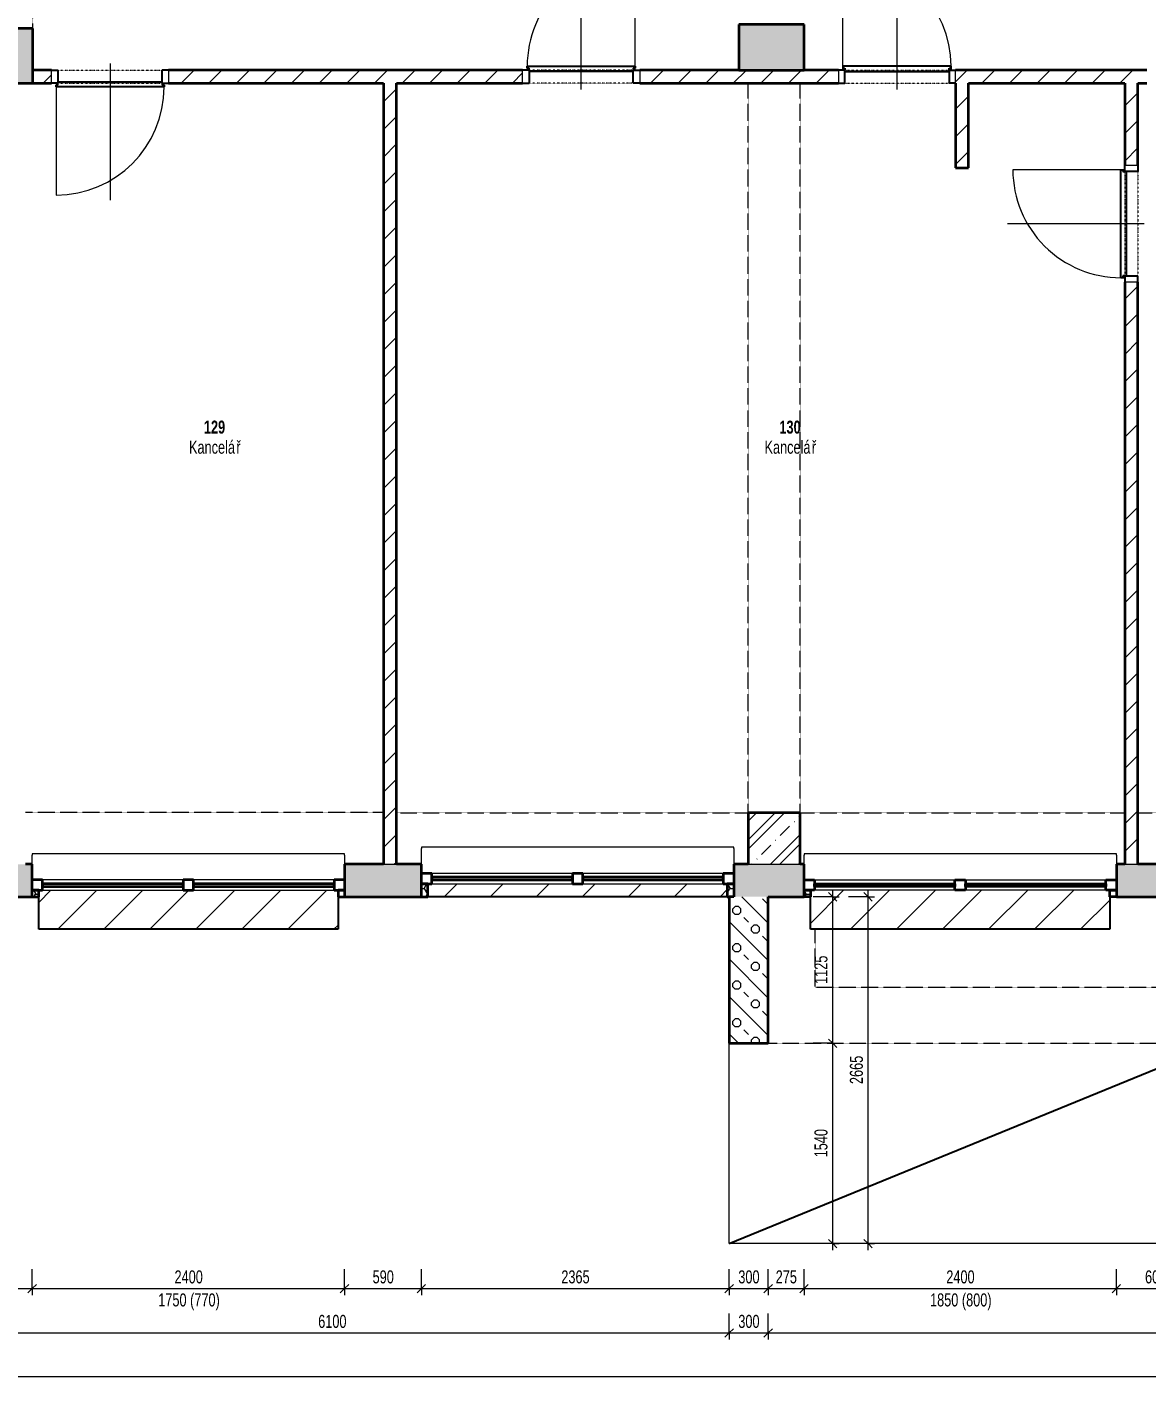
# Model space of a CAD drawing. Header units: millimetres. Extents: x -2814 to 222032, y -45352 to 20466.
# Drawn here: x 23309 to 31913, y -32796 to -22383 of the extents above; entities that cross this region are included whole.
import ezdxf

# ---------------------------------------------------------------- set-up
doc = ezdxf.new("R2010")
doc.units = ezdxf.units.MM
doc.linetypes.add('Dash dot dot', pattern=[5, 2, -1, 0, -1, 0, -1])
doc.linetypes.add('Čerchovaná se dvěma tečkami', pattern=[2.59, 1, -0.53, 0, -0.53, 0, -0.53])
for name, color, linetype, lineweight in [('A-ANNO-DIMS', 211, 'Continuous', 9), ('A-ANNO-DIMS-50', 211, 'Continuous', 9), ('A-AREA-IDEN', 2, 'Continuous', 9), ('A-DETL', 90, 'Continuous', 13), ('A-DOOR', 31, 'Continuous', 13), ('A-DOOR-FRAM', 31, 'Continuous', 25), ('A-FLOR', 192, 'Continuous', 13), ('A-GENM', 13, 'Continuous', 13), ('A-GLAZ', 151, 'Continuous', 13), ('A-WALL', 113, 'Continuous', 13), ('A-WALL-PATT', 111, 'Continuous', 13), ('Q-SPCQ', 91, 'Continuous', 13), ('S-COLS', 52, 'Continuous', 13)]:
    doc.layers.add(name, color=color, linetype=linetype, lineweight=lineweight)
doc.styles.add('Arial_1', font='arial.ttf', dxfattribs={"width": 0.7, "height": 100})
doc.styles.add('Arial_B', font='arialbd.ttf', dxfattribs={"width": 0.7, "height": 100})
doc.dimstyles.new('Vnitřní_-_průhledné', dxfattribs={"dimscale": 304.8, "dimtxt": 102.02594, "dimasz": 0.213255, "dimexe": 0.164042, "dimexo": 0.0625, "dimgap": 0.032808, "dimtad": 1, "dimdec": 0, "dimrnd": 5, "dimzin": 0, "dimdsep": 46, "dimtxsty": 'Arial_1', "dimblk1": 'OBLIQUE', "dimblk2": 'OBLIQUE', "dimsah": 1, "dimcen": 0.09, "dimdle": 0.164042, "dimazin": 0, "dimtfac": 1, "dimtdec": 4, "dimtix": 1, "dimtmove": 0, "dimatfit": 3, "dimfxl": 0.492126, "dimfxlon": 1, "dimtvp": 1, "dimtolj": 1, "dimtzin": 0, "dimarcsym": 2})
pattern_1 = [(45, (0, 0), (-106.066, 106.066), [])]

# ---------------------------------------------------------------- blocks, each defined once
blk = doc.blocks.new('DVERE_1k_oblozka - DD03_01_800x1970_koupelna-1549492-1NP_DEMOLICE A')
at = {"layer": 'A-DOOR'}
for p, q in [((-450, 53), (-400, 53)), ((-450, -47), (-450, 53)), ((-400, 53), (-400, -47)), ((0, 103), (0, -947)), ((400, 53), (450, 53)), ((400, -47), (400, 53)), ((450, 53), (450, -47)), ((-400, -47), (-450, -47)), ((-415, -47), (-415, -907)), ((305, -77), (-305, -77)), ((450, -47), (400, -47)), ((415, -77), (415, -47))]:
    blk.add_line(p, q, dxfattribs=at)
at = {"layer": 'A-DOOR', "linetype": 'Čerchovaná se dvěma tečkami'}
for p, q in [((-400, 53), (400, 53)), ((-400, -47), (400, -47))]:
    blk.add_line(p, q, dxfattribs=at)
at = {"layer": 'A-DOOR', "lineweight": 25}
for p, q in [((-415, -62), (-400, -62)), ((-415, -77), (-415, -62)), ((415, -77), (-415, -77)), ((-400, -37), (400, -37)), ((-400, -62), (-400, -47)), ((400, -47), (400, -62)), ((400, -62), (415, -62)), ((415, -62), (415, -77))]:
    blk.add_line(p, q, dxfattribs=at)
at = {"layer": 'A-DOOR'}
blk.add_arc((-415, -77), 830, 270, 0, dxfattribs=at)
at = {"layer": 'A-DOOR-FRAM'}
for p, q in [((-450, 53), (-400, 53)), ((-400, 53), (-400, -47)), ((400, -47), (400, 53)), ((450, 53), (400, 53)), ((-400, -47), (-450, -47)), ((400, -47), (450, -47))]:
    blk.add_line(p, q, dxfattribs=at)
blk = doc.blocks.new('OKNO_2k_nadsvetlik - OKNO_2k_nadsvetlik 2400 x 1750-1972477-1NP_DEMOLICE A')
at = {"layer": 'A-GLAZ'}
h = blk.add_hatch(dxfattribs=at)
h.set_pattern_fill('FP_61', color=41, style=0, pattern_type=2)
h.set_pattern_definition([(180, (27538.756, -28937.503), (-75, -43.3), [50, -100]), (240, (27488.756, -28937.503), (-0.0011, -86.601905), [50, -100]), (120, (27488.756, -28937.503), (-74.9989, 43.301905), [50, -100])])
h.paths.add_polyline_path([(-1150, 126), (-1165, 126), (-1165, 125), (-1200, 125), (-1200, 25), (-1150, 25), (-1150, 125)])
h.paths.add_polyline_path([(1150, 126), (1150, 25), (1200, 25), (1200, 126), (1191, 126)])
at = {"layer": 'A-GLAZ', "color": 40, "lineweight": 35}
for p, q in [((-1150, 126), (-1165, 126)), ((-1150, 25), (-1150, 126)), ((1150, 126), (1150, 25)), ((1200, 126), (1150, 126)), ((1200, 125), (1200, 126)), ((-1200, 25), (-1150, 25)), ((-1120, 25), (-1200, 25)), ((-1120, -55), (-1120, 25)), ((40, 25), (-40, 25)), ((-40, 25), (-40, -55)), ((40, -55), (40, 25)), ((1200, 25), (1120, 25)), ((1120, 25), (1120, -55)), ((1150, 25), (1200, 25)), ((-1200, -55), (-1120, -55)), ((-40, -5), (-1120, -5)), ((-1120, -5), (-1120, -25)), ((-1120, -25), (-40, -25)), ((-40, -25), (-40, -5)), ((-40, -55), (40, -55)), ((1120, -5), (40, -5)), ((40, -5), (40, -25)), ((40, -25), (1120, -25)), ((1120, -25), (1120, -5)), ((1120, -55), (1200, -55))]:
    blk.add_line(p, q, dxfattribs=at)
at = {"layer": 'A-GLAZ', "color": 41}
for p, q in [((1150, 126), (-1150, 126)), ((-40, 25), (-1120, 25)), ((1120, 25), (40, 25)), ((-1120, -55), (-40, -55)), ((40, -55), (1120, -55))]:
    blk.add_line(p, q, dxfattribs=at)
blk = doc.blocks.new('parapet s nosem_vnitní - parapet s nosem_vnitní-V22-1NP_DEMOLICE A')
at = {"layer": 'A-GENM', "color": 41}
for p, q in [((-1200, -190), (-1200, -70)), ((1200, -70), (1200, -190)), ((-1200, -190), (-1200, -200)), ((-1200, -200), (1200, -200)), ((1200, -200), (1200, -190))]:
    blk.add_line(p, q, dxfattribs=at)
blk = doc.blocks.new('parapet_ext - parapet_ext-1802004-1NP_DEMOLICE A')
at = {"layer": 'Q-SPCQ'}
h = blk.add_hatch(dxfattribs=at)
h.set_pattern_fill('FP_62', color=41, style=0, pattern_type=2)
h.set_pattern_definition([(225, (27538.76, -28962.5), (176.7767, -176.7767), [])])
h.paths.add_polyline_path([(-40, 100), (-1150, 100), (-1150, 0), (1150, 0), (1150, 100), (40, 100)])
at = {"layer": 'Q-SPCQ', "color": 31, "lineweight": 25}
blk.add_line((-1150, 100), (1150, 100), dxfattribs=at)
blk = doc.blocks.new('OKNO_2k_nadsvetlik - OKNO_2k_nadsvetlik 2400 x 1750-1972492-1NP_DEMOLICE A')
at = {"layer": 'A-GLAZ'}
h = blk.add_hatch(dxfattribs=at)
h.set_pattern_fill('FP_63', color=256, style=0, pattern_type=2)
h.set_pattern_definition([(180, (24548.756, -28937.503), (-75, -43.3), [50, -100]), (240, (24498.756, -28937.503), (-0.0011, -86.601905), [50, -100]), (120, (24498.756, -28937.503), (-74.9989, 43.301905), [50, -100])])
h.paths.add_polyline_path([(-1150, 126), (-1200, 126), (-1200, 75), (-1150, 75), (-1150, 125)])
h.paths.add_polyline_path([(1200, 126), (1150, 126), (1150, 75), (1200, 75), (1200, 125)])
at = {"layer": 'A-GLAZ', "lineweight": 35}
for p, q in [((-1150, 126), (-1200, 126)), ((-1200, 126), (-1200, 125)), ((-1150, 75), (-1150, 126)), ((1150, 126), (1150, 75)), ((1200, 126), (1150, 126)), ((1200, 125), (1200, 126)), ((-1200, 75), (-1150, 75)), ((-1120, 75), (-1200, 75)), ((-1120, -5), (-1120, 75)), ((-40, 45), (-1120, 45)), ((-1120, 45), (-1120, 25)), ((-1120, 25), (-40, 25)), ((40, 75), (-40, 75)), ((-40, 75), (-40, -5)), ((-40, 25), (-40, 45)), ((40, -5), (40, 75)), ((1120, 45), (40, 45)), ((40, 45), (40, 25)), ((40, 25), (1120, 25)), ((1200, 75), (1120, 75)), ((1120, 75), (1120, -5)), ((1120, 25), (1120, 45)), ((1150, 75), (1200, 75)), ((-1200, -5), (-1120, -5)), ((-40, -5), (40, -5)), ((1120, -5), (1200, -5))]:
    blk.add_line(p, q, dxfattribs=at)
at = {"layer": 'A-GLAZ'}
for p, q in [((-40, 75), (-1120, 75)), ((1120, 75), (40, 75)), ((-1120, -5), (-40, -5)), ((40, -5), (1120, -5))]:
    blk.add_line(p, q, dxfattribs=at)
blk = doc.blocks.new('parapet s nosem_vnitní - parapet s nosem_vnitní-1280305-1NP_DEMOLICE A')
at = {"layer": 'A-GENM'}
for p, q in [((-1200, -190), (-1200, -120)), ((-1200, -190), (-1200, -200)), ((-1200, -200), (1200, -200)), ((1200, -120), (1200, -190)), ((1200, -200), (1200, -190))]:
    blk.add_line(p, q, dxfattribs=at)
blk = doc.blocks.new('parapet_ext - parapet_ext-V23-1NP_DEMOLICE A')
at = {"layer": 'Q-SPCQ'}
h = blk.add_hatch(dxfattribs=at)
h.set_pattern_fill('FP_64', color=41, style=0, pattern_type=2)
h.set_pattern_definition([(225, (24548.76, -29012.5), (176.7767, -176.7767), [])])
h.paths.add_polyline_path([(-1150, 300), (-1150, 0), (1150, 0), (1150, 300), (-1120, 300)])
at = {"layer": 'Q-SPCQ', "color": 31, "lineweight": 25}
for p, q in [((-1150, 51), (-1150, 300)), ((-1150, 300), (1150, 300)), ((1150, 300), (1150, 51))]:
    blk.add_line(p, q, dxfattribs=at)
blk = doc.blocks.new('OKNO_2k_nadsvetlik - OKNO_2k_nadsvetlik 2400 x 1850-1972490-1NP_DEMOLICE A')
at = {"layer": 'A-GLAZ'}
h = blk.add_hatch(dxfattribs=at)
h.set_pattern_fill('FP_76', color=256, style=0, pattern_type=2)
h.set_pattern_definition([(0, (-30478.756, 28937.503), (75, 43.3), [50, -100]), (60, (-30428.756, 28937.503), (0.0011, 86.601905), [50, -100]), (300, (-30428.756, 28937.503), (74.9989, -43.301905), [50, -100])])
h.paths.add_polyline_path([(-1150, -126), (-1150, -75), (-1200, -75), (-1200, -126)])
h.paths.add_polyline_path([(1200, -126), (1200, -75), (1150, -75), (1150, -126)])
at = {"layer": 'A-GLAZ', "lineweight": 35}
for p, q in [((-1200, 5), (-1120, 5)), ((-1120, 5), (-1120, -75)), ((-40, 5), (40, 5)), ((-40, -75), (-40, 5)), ((40, 5), (40, -75)), ((1120, 5), (1200, 5)), ((1120, -75), (1120, 5)), ((-1200, -75), (-1150, -75)), ((-1120, -75), (-1200, -75)), ((-1150, -75), (-1150, -126)), ((-1120, -45), (-1120, -25)), ((-1120, -25), (-40, -25)), ((-40, -45), (-1120, -45)), ((-40, -25), (-40, -45)), ((40, -75), (-40, -75)), ((40, -45), (40, -25)), ((40, -25), (1120, -25)), ((1120, -45), (40, -45)), ((1120, -25), (1120, -45)), ((1200, -75), (1120, -75)), ((1150, -75), (1200, -75)), ((1150, -126), (1150, -75)), ((-1200, -126), (-1200, -125)), ((-1150, -126), (-1200, -126)), ((1200, -126), (1150, -126)), ((1200, -125), (1200, -126))]:
    blk.add_line(p, q, dxfattribs=at)
at = {"layer": 'A-GLAZ'}
for p, q in [((-1120, 5), (-40, 5)), ((40, 5), (1120, 5)), ((-40, -75), (-1120, -75)), ((1120, -75), (40, -75))]:
    blk.add_line(p, q, dxfattribs=at)
blk = doc.blocks.new('parapet s nosem_vnitní - parapet s nosem_vnitní-1280360-1NP_DEMOLICE A')
at = {"layer": 'A-GENM'}
for p, q in [((1200, 200), (-1200, 200)), ((-1200, 200), (-1200, 190)), ((-1200, 120), (-1200, 190)), ((1200, 190), (1200, 200)), ((1200, 190), (1200, 120))]:
    blk.add_line(p, q, dxfattribs=at)
blk = doc.blocks.new('parapet_ext - parapet_ext-1802161-1NP_DEMOLICE A')
at = {"layer": 'Q-SPCQ'}
h = blk.add_hatch(dxfattribs=at)
h.set_pattern_fill('FP_77', color=41, style=0, pattern_type=2)
h.set_pattern_definition([(45, (-30478.76, 29012.5), (-176.7767, 176.7767), [])])
h.paths.add_polyline_path([(1150, -300), (1150, 0), (-1150, 0), (-1150, -300), (1120, -300)])
at = {"layer": 'Q-SPCQ', "color": 31, "lineweight": 25}
for p, q in [((-1150, -300), (-1150, -51)), ((1150, -51), (1150, -300)), ((1150, -300), (-1150, -300))]:
    blk.add_line(p, q, dxfattribs=at)
blk = doc.blocks.new('Betonový pravoúhlý sloup - 350 x 500mm-2256481-1NP_DEMOLICE A')
at = {"layer": 'S-COLS'}
blk.add_hatch(color=9, dxfattribs=at).paths.add_polyline_path([(-175, -250), (175, -250), (175, 250), (-175, 250)])
at = {"layer": 'S-COLS', "lineweight": 35}
for p, q in [((175, 250), (-175, 250)), ((-175, 250), (-175, -250)), ((175, -250), (175, 250)), ((-175, -250), (175, -250))]:
    blk.add_line(p, q, dxfattribs=at)
blk = doc.blocks.new('DVERE_1k_oblozka - DD03_01_800x1970_koupelna-1549498-1NP_DEMOLICE A')
at = {"layer": 'A-DOOR'}
for p, q in [((0, -103), (0, 947)), ((-415, 47), (-415, 907)), ((-400, 47), (-450, 47)), ((-450, 47), (-450, -53)), ((-400, -53), (-400, 47)), ((305, 77), (-305, 77)), ((450, 47), (400, 47)), ((400, 47), (400, -53)), ((415, 77), (415, 47)), ((450, -53), (450, 47)), ((-450, -53), (-400, -53)), ((400, -53), (450, -53))]:
    blk.add_line(p, q, dxfattribs=at)
at = {"layer": 'A-DOOR', "lineweight": 25}
for p, q in [((415, 77), (-415, 77)), ((-415, 77), (-415, 62)), ((-415, 62), (-400, 62)), ((-400, 62), (-400, 47)), ((-400, 37), (400, 37)), ((400, 47), (400, 62)), ((400, 62), (415, 62)), ((415, 62), (415, 77))]:
    blk.add_line(p, q, dxfattribs=at)
at = {"layer": 'A-DOOR', "linetype": 'Čerchovaná se dvěma tečkami'}
for p, q in [((-400, 47), (400, 47)), ((-400, -53), (400, -53))]:
    blk.add_line(p, q, dxfattribs=at)
at = {"layer": 'A-DOOR'}
blk.add_arc((-415, 77), 830, 360, 90, dxfattribs=at)
at = {"layer": 'A-DOOR-FRAM'}
for p, q in [((-400, 47), (-450, 47)), ((-400, -53), (-400, 47)), ((400, 47), (400, -53)), ((400, 47), (450, 47)), ((-450, -53), (-400, -53)), ((450, -53), (400, -53))]:
    blk.add_line(p, q, dxfattribs=at)
blk = doc.blocks.new('Betonový pravoúhlý sloup - 400 x 420mm-2270511-1NP_DEMOLICE A')
at = {"layer": 'S-COLS'}
blk.add_hatch(color=9, dxfattribs=at).paths.add_polyline_path([(-200, -210), (200, -210), (200, 210), (-200, 210)])
at = {"layer": 'S-COLS', "lineweight": 35}
for p, q in [((200, 210), (-200, 210)), ((-200, 210), (-200, -210)), ((200, -210), (200, 210)), ((-200, -210), (200, -210))]:
    blk.add_line(p, q, dxfattribs=at)
blk = doc.blocks.new('DIMBLOCK35-1NP_DEMOLICE A')
at = {"layer": 'A-ANNO-DIMS-50'}
for p, q in [((22602, -32072), (22602, -31922)), ((23349, -32072), (23349, -31922)), ((22552, -32072), (23349, -32072)), ((22602, -32072), (22602, -32122)), ((23349, -32072), (23349, -32122))]:
    blk.add_line(p, q, dxfattribs=at)
at = {"layer": 'A-ANNO-DIMS-50', "lineweight": 18}
for p, q in [((22602, -32072), (22570, -32105)), ((22602, -32072), (22635, -32040)), ((23349, -32072), (23316, -32105)), ((23349, -32072), (23381, -32040))]:
    blk.add_line(p, q, dxfattribs=at)
at = {"layer": 'A-ANNO-DIMS-50', "color": 0, "insert": (22896, -31932), "char_height": 100, "width": 192.12, "attachment_point": 1, "line_spacing_factor": 0.941778, "style": 'Arial_1'}
blk.add_mtext('745', dxfattribs=at)
blk = doc.blocks.new('_Oblique')
at = {"color": 0, "linetype": 'ByBlock', "lineweight": -2}
blk.add_line((-0.5, -0.5), (0.5, 0.5), dxfattribs=at)
blk = doc.blocks.new('DIMBLOCK36-1NP_DEMOLICE A')
at = {"layer": 'A-ANNO-DIMS-50'}
for p, q in [((23349, -32072), (23349, -31922)), ((25749, -32072), (25749, -31922)), ((23349, -32072), (25749, -32072)), ((23349, -32072), (23349, -32122)), ((25749, -32072), (25749, -32122))]:
    blk.add_line(p, q, dxfattribs=at)
at = {"layer": 'A-ANNO-DIMS-50', "lineweight": 18}
for p, q in [((23349, -32072), (23316, -32105)), ((23349, -32072), (23381, -32040)), ((25749, -32072), (25716, -32105)), ((25749, -32072), (25781, -32040))]:
    blk.add_line(p, q, dxfattribs=at)
at = {"layer": 'A-ANNO-DIMS-50', "color": 0, "char_height": 100, "attachment_point": 1, "line_spacing_factor": 0.941778, "style": 'Arial_1'}
for s, insert, width in [('2400', (24442, -31932), 256.16), ('1750 (770)', (24317, -32109), 555.65)]:
    blk.add_mtext(s, dxfattribs=dict(at, insert=insert, width=width))
blk = doc.blocks.new('DIMBLOCK37-1NP_DEMOLICE A')
at = {"layer": 'A-ANNO-DIMS-50'}
for p, q in [((25749, -32072), (25749, -31922)), ((26339, -32072), (26339, -31922)), ((25749, -32072), (26339, -32072)), ((25749, -32072), (25749, -32122)), ((26339, -32072), (26339, -32122))]:
    blk.add_line(p, q, dxfattribs=at)
at = {"layer": 'A-ANNO-DIMS-50', "lineweight": 18}
for p, q in [((25749, -32072), (25716, -32105)), ((25749, -32072), (25781, -32040)), ((26339, -32072), (26306, -32105)), ((26339, -32072), (26371, -32040))]:
    blk.add_line(p, q, dxfattribs=at)
at = {"layer": 'A-ANNO-DIMS-50', "color": 0, "insert": (25964, -31932), "char_height": 100, "width": 192.12, "attachment_point": 1, "line_spacing_factor": 0.941778, "style": 'Arial_1'}
blk.add_mtext('590', dxfattribs=at)
blk = doc.blocks.new('DIMBLOCK38-1NP_DEMOLICE A')
at = {"layer": 'A-ANNO-DIMS-50'}
for p, q in [((26339, -32072), (26339, -31922)), ((28704, -32072), (28704, -31922)), ((26339, -32072), (28704, -32072)), ((26339, -32072), (26339, -32122)), ((28704, -32072), (28704, -32122))]:
    blk.add_line(p, q, dxfattribs=at)
at = {"layer": 'A-ANNO-DIMS-50', "lineweight": 18}
for p, q in [((26339, -32072), (26306, -32105)), ((26339, -32072), (26371, -32040)), ((28704, -32072), (28671, -32105)), ((28704, -32072), (28736, -32040))]:
    blk.add_line(p, q, dxfattribs=at)
at = {"layer": 'A-ANNO-DIMS-50', "color": 0, "insert": (27414, -31932), "char_height": 100, "width": 256.16, "attachment_point": 1, "line_spacing_factor": 0.941778, "style": 'Arial_1'}
blk.add_mtext('2365', dxfattribs=at)
blk = doc.blocks.new('DIMBLOCK39-1NP_DEMOLICE A')
at = {"layer": 'A-ANNO-DIMS-50'}
for p, q in [((28704, -32072), (28704, -31922)), ((29004, -32072), (29004, -31922)), ((28704, -32072), (29004, -32072)), ((28704, -32072), (28704, -32122)), ((29004, -32072), (29004, -32122))]:
    blk.add_line(p, q, dxfattribs=at)
at = {"layer": 'A-ANNO-DIMS-50', "lineweight": 18}
for p, q in [((28704, -32072), (28671, -32105)), ((28704, -32072), (28736, -32040)), ((29004, -32072), (28971, -32105)), ((29004, -32072), (29036, -32040))]:
    blk.add_line(p, q, dxfattribs=at)
at = {"layer": 'A-ANNO-DIMS-50', "color": 0, "insert": (28774, -31932), "char_height": 100, "width": 192.12, "attachment_point": 1, "line_spacing_factor": 0.941778, "style": 'Arial_1'}
blk.add_mtext('300', dxfattribs=at)
blk = doc.blocks.new('DIMBLOCK40-1NP_DEMOLICE A')
at = {"layer": 'A-ANNO-DIMS-50'}
for p, q in [((29004, -32072), (29004, -31922)), ((29279, -32072), (29279, -31922)), ((29004, -32072), (29279, -32072)), ((29004, -32072), (29004, -32122)), ((29279, -32072), (29279, -32122))]:
    blk.add_line(p, q, dxfattribs=at)
at = {"layer": 'A-ANNO-DIMS-50', "lineweight": 18}
for p, q in [((29004, -32072), (28971, -32105)), ((29004, -32072), (29036, -32040)), ((29279, -32072), (29246, -32105)), ((29279, -32072), (29311, -32040))]:
    blk.add_line(p, q, dxfattribs=at)
at = {"layer": 'A-ANNO-DIMS-50', "color": 0, "insert": (29061, -31932), "char_height": 100, "width": 192.12, "attachment_point": 1, "line_spacing_factor": 0.941778, "style": 'Arial_1'}
blk.add_mtext('275', dxfattribs=at)
blk = doc.blocks.new('DIMBLOCK41-1NP_DEMOLICE A')
at = {"layer": 'A-ANNO-DIMS-50'}
for p, q in [((29279, -32072), (29279, -31922)), ((31679, -32072), (31679, -31922)), ((29279, -32072), (31679, -32072)), ((29279, -32072), (29279, -32122)), ((31679, -32072), (31679, -32122))]:
    blk.add_line(p, q, dxfattribs=at)
at = {"layer": 'A-ANNO-DIMS-50', "lineweight": 18}
for p, q in [((29279, -32072), (29246, -32105)), ((29279, -32072), (29311, -32040)), ((31679, -32072), (31646, -32105)), ((31679, -32072), (31711, -32040))]:
    blk.add_line(p, q, dxfattribs=at)
at = {"layer": 'A-ANNO-DIMS-50', "color": 0, "char_height": 100, "attachment_point": 1, "line_spacing_factor": 0.941778, "style": 'Arial_1'}
for s, insert, width in [('2400', (30372, -31932), 256.16), ('1850 (800)', (30247, -32109), 555.65)]:
    blk.add_mtext(s, dxfattribs=dict(at, insert=insert, width=width))
blk = doc.blocks.new('DIMBLOCK42-1NP_DEMOLICE A')
at = {"layer": 'A-ANNO-DIMS-50'}
for p, q in [((31679, -32072), (31679, -31922)), ((32279, -32072), (32279, -31922)), ((31679, -32072), (32279, -32072)), ((31679, -32072), (31679, -32122)), ((32279, -32072), (32279, -32122))]:
    blk.add_line(p, q, dxfattribs=at)
at = {"layer": 'A-ANNO-DIMS-50', "lineweight": 18}
for p, q in [((31679, -32072), (31646, -32105)), ((31679, -32072), (31711, -32040)), ((32279, -32072), (32246, -32105)), ((32279, -32072), (32311, -32040))]:
    blk.add_line(p, q, dxfattribs=at)
at = {"layer": 'A-ANNO-DIMS-50', "color": 0, "insert": (31899, -31932), "char_height": 100, "width": 192.12, "attachment_point": 1, "line_spacing_factor": 0.941778, "style": 'Arial_1'}
blk.add_mtext('600', dxfattribs=at)
blk = doc.blocks.new('DIMBLOCK145-1NP_DEMOLICE A')
at = {"layer": 'A-ANNO-DIMS-50'}
for p, q in [((29499, -30188), (29349, -30188)), ((29499, -31776), (29499, -30188)), ((29499, -30188), (29549, -30188)), ((29499, -31726), (29349, -31726)), ((29499, -31726), (29549, -31726))]:
    blk.add_line(p, q, dxfattribs=at)
at = {"layer": 'A-ANNO-DIMS-50', "lineweight": 18}
for p, q in [((29499, -30188), (29466, -30155)), ((29499, -30188), (29531, -30220)), ((29499, -31726), (29466, -31694)), ((29499, -31726), (29531, -31759))]:
    blk.add_line(p, q, dxfattribs=at)
at = {"layer": 'A-ANNO-DIMS-50', "color": 0, "insert": (29359, -31064), "char_height": 100, "width": 256.16, "attachment_point": 1, "rotation": 90, "line_spacing_factor": 0.941778, "style": 'Arial_1'}
blk.add_mtext('1540', dxfattribs=at)
blk = doc.blocks.new('DIMBLOCK146-1NP_DEMOLICE A')
at = {"layer": 'A-ANNO-DIMS-50', "lineweight": 18}
for p, q in [((29499, -29063), (29466, -29030)), ((29499, -29063), (29531, -29095)), ((29499, -30188), (29466, -30155)), ((29499, -30188), (29531, -30220))]:
    blk.add_line(p, q, dxfattribs=at)
at = {"layer": 'A-ANNO-DIMS-50'}
for p, q in [((29499, -30188), (29499, -29013)), ((29499, -29063), (29349, -29063)), ((29499, -29063), (29549, -29063)), ((29499, -30188), (29349, -30188)), ((29499, -30188), (29549, -30188))]:
    blk.add_line(p, q, dxfattribs=at)
at = {"layer": 'A-ANNO-DIMS-50', "color": 0, "insert": (29359, -29732), "char_height": 100, "width": 256.16, "attachment_point": 1, "rotation": 90, "line_spacing_factor": 0.941778, "style": 'Arial_1'}
blk.add_mtext('1125', dxfattribs=at)
blk = doc.blocks.new('DIMBLOCK168-1NP_DEMOLICE A')
at = {"layer": 'A-ANNO-DIMS-50'}
for p, q in [((22602, -32413), (22602, -31991)), ((28704, -32413), (28704, -32263)), ((22602, -32413), (28704, -32413)), ((22602, -32413), (22602, -32463)), ((28704, -32413), (28704, -32463))]:
    blk.add_line(p, q, dxfattribs=at)
at = {"layer": 'A-ANNO-DIMS-50', "lineweight": 18}
for p, q in [((22602, -32413), (22635, -32381)), ((28704, -32413), (28736, -32381)), ((22602, -32413), (22570, -32446)), ((28704, -32413), (28671, -32446))]:
    blk.add_line(p, q, dxfattribs=at)
at = {"layer": 'A-ANNO-DIMS-50', "color": 0, "insert": (25546, -32274), "char_height": 100, "width": 256.16, "attachment_point": 1, "line_spacing_factor": 0.941778, "style": 'Arial_1'}
blk.add_mtext('6100', dxfattribs=at)
blk = doc.blocks.new('DIMBLOCK169-1NP_DEMOLICE A')
at = {"layer": 'A-ANNO-DIMS-50'}
for p, q in [((28704, -32413), (28704, -32263)), ((29004, -32413), (29004, -32263)), ((28704, -32413), (29004, -32413)), ((28704, -32413), (28704, -32463)), ((29004, -32413), (29004, -32463))]:
    blk.add_line(p, q, dxfattribs=at)
at = {"layer": 'A-ANNO-DIMS-50', "lineweight": 18}
for p, q in [((28704, -32413), (28736, -32381)), ((29004, -32413), (29036, -32381)), ((28704, -32413), (28671, -32446)), ((29004, -32413), (28971, -32446))]:
    blk.add_line(p, q, dxfattribs=at)
at = {"layer": 'A-ANNO-DIMS-50', "color": 0, "insert": (28774, -32274), "char_height": 100, "width": 192.12, "attachment_point": 1, "line_spacing_factor": 0.941778, "style": 'Arial_1'}
blk.add_mtext('300', dxfattribs=at)
blk = doc.blocks.new('DIMBLOCK170-1NP_DEMOLICE A')
at = {"layer": 'A-ANNO-DIMS-50'}
for p, q in [((29004, -32413), (29004, -32263)), ((40864, -32413), (40864, -32338)), ((29004, -32413), (40864, -32413)), ((29004, -32413), (29004, -32463)), ((40864, -32413), (40864, -32463))]:
    blk.add_line(p, q, dxfattribs=at)
at = {"layer": 'A-ANNO-DIMS-50', "lineweight": 18}
for p, q in [((29004, -32413), (29036, -32381)), ((40864, -32413), (40896, -32381)), ((29004, -32413), (28971, -32446)), ((40864, -32413), (40831, -32446))]:
    blk.add_line(p, q, dxfattribs=at)
at = {"layer": 'A-ANNO-DIMS-50', "color": 0, "insert": (34800, -32274), "char_height": 100, "width": 320.2, "attachment_point": 1, "line_spacing_factor": 0.941778, "style": 'Arial_1'}
blk.add_mtext('11860', dxfattribs=at)
blk = doc.blocks.new('DIMBLOCK176-1NP_DEMOLICE A')
at = {"layer": 'A-ANNO-DIMS-50'}
for p, q in [((41514, -32746), (41514, -31972)), ((-1455, -32746), (-1455, -32398)), ((-1505, -32746), (41514, -32746)), ((-1455, -32746), (-1455, -32796)), ((41514, -32746), (41514, -32796))]:
    blk.add_line(p, q, dxfattribs=at)
at = {"layer": 'A-ANNO-DIMS-50', "lineweight": 18}
for p, q in [((-1455, -32746), (-1488, -32779)), ((-1455, -32746), (-1423, -32714)), ((41514, -32746), (41481, -32779)), ((41514, -32746), (41546, -32714))]:
    blk.add_line(p, q, dxfattribs=at)
at = {"layer": 'A-ANNO-DIMS-50', "color": 0, "insert": (19896, -32606), "char_height": 100, "width": 320.2, "attachment_point": 1, "line_spacing_factor": 0.941778, "style": 'Arial_1'}
blk.add_mtext('42970', dxfattribs=at)
blk = doc.blocks.new('DIMBLOCK195-1NP_DEMOLICE A')
at = {"layer": 'A-ANNO-DIMS-50', "lineweight": 18}
for p, q in [((29771, -29063), (29738, -29030)), ((29771, -29063), (29803, -29095)), ((29771, -31726), (29738, -31694)), ((29771, -31726), (29803, -31759))]:
    blk.add_line(p, q, dxfattribs=at)
at = {"layer": 'A-ANNO-DIMS-50'}
for p, q in [((29771, -31776), (29771, -29013)), ((29771, -29063), (29621, -29063)), ((29771, -29063), (29821, -29063)), ((29771, -31726), (29621, -31726)), ((29771, -31726), (29821, -31726))]:
    blk.add_line(p, q, dxfattribs=at)
at = {"layer": 'A-ANNO-DIMS-50', "color": 0, "insert": (29631, -30501), "char_height": 100, "width": 256.16, "attachment_point": 1, "rotation": 90, "line_spacing_factor": 0.941778, "style": 'Arial_1'}
blk.add_mtext('2665', dxfattribs=at)

msp = doc.modelspace()

# ---------------------------------------------------------------- hatches: boundary and pattern name
at = {"layer": 'A-WALL-PATT'}
h = msp.add_hatch(dxfattribs=at)
h.set_pattern_fill('FP_4', color=256, style=0, pattern_type=2)
h.set_pattern_definition(pattern_1)
h.paths.add_polyline_path([(26046.5, -22812.5), (27116.5, -22812.5), (27116.5, -22712.5), (24396.5, -22712.5), (24396.5, -22812.5), (24630.6, -22812.5)])
h.paths.add_polyline_path([(34688.3, -22812.5), (34818.3, -22812.5), (34818.3, -22732.3), (34688.3, -22732.3), (34688.3, -22712.5), (34015.8, -22712.5), (34015.8, -22719.8), (33790.8, -22719.8), (33790.8, -22712.5), (32813.3, -22712.5), (32813.3, -22812.5), (34015.8, -22812.5)])
h.paths.add_polyline_path([(29543.3, -22812.5), (29543.3, -22712.5), (28016.5, -22712.5), (28016.5, -22812.5), (29279, -22812.5)])
h.paths.add_polyline_path([(31498.2, -22812.5), (31913.3, -22812.5), (31913.3, -22712.5), (30443.3, -22712.5), (30443.3, -22812.5), (30543.3, -22812.5)])
h.paths.add_polyline_path([(23496.5, -22812.5), (23496.5, -22712.5), (23352.5, -22712.5), (23352.5, -22812.5)])
h = msp.add_hatch(dxfattribs=at)
h.set_pattern_fill('FP_4', color=256, style=0, pattern_type=2)
h.set_pattern_definition(pattern_1)
h.paths.add_polyline_path([(26146.5, -28812.5), (26146.5, -22812.5), (26046.5, -22812.5), (26046.5, -28812.5)])
h = msp.add_hatch(dxfattribs=at)
h.set_pattern_fill('FP_4', color=256, style=0, pattern_type=2)
h.set_pattern_definition(pattern_1)
h.paths.add_polyline_path([(30543.3, -23462.5), (30543.3, -22812.5), (30443.3, -22812.5), (30443.3, -23462.5)])
h = msp.add_hatch(dxfattribs=at)
h.set_pattern_fill('FP_4', color=256, style=0, pattern_type=2)
h.set_pattern_definition(pattern_1)
h.paths.add_polyline_path([(31843.3, -28812.5), (31843.3, -24342.5), (31743.3, -24342.5), (31743.3, -28812.5)])
h.paths.add_polyline_path([(31743.3, -23442.5), (31843.3, -23442.5), (31843.3, -22812.5), (31743.3, -22812.5)])
h = msp.add_hatch(dxfattribs=at)
h.set_pattern_fill('FP_31', color=256, angle=-135, style=0, pattern_type=2)
h.set_pattern_definition([(45, (0, 0), (-179.6051, 179.6051), []), (45, (71.84, 6e-12), (-179.6051, 179.6051), []), (45, (215.53, 2e-11), (-107.763, 251.4472), [101.6, -50.8, 1.676, -49.124])])
h.paths.add_polyline_path([(29248.8, -28812.5), (29248.8, -28417.5), (28848.8, -28417.5), (28848.8, -28812.5)])
h = msp.add_hatch(dxfattribs=at)
h.set_pattern_fill('FP_30', color=256, angle=-135, style=0, pattern_type=2)
h.set_pattern_definition([(45, (28969.73, -29062.5), (-143.684, 143.684), []), (2e-13, (29198.68, -28995.2), (143.684, 143.684), [25.4, -261.968]), (45, (29224.08, -28995.2), (-143.684, 143.684), [25.4, -177.8]), (90, (29242.04, -28977.24), (-143.684, 143.684), [25.4, -261.968]), (135, (29242.04, -28951.84), (-143.684, -143.684), [25.4, -177.8]), (2e-13, (29198.68, -28933.88), (143.684, 143.684), [25.4, -261.968]), (45, (29180.72, -28951.84), (-143.684, 143.684), [25.4, -177.8]), (90, (29180.72, -28977.24), (-143.684, 143.684), [25.4, -261.968]), (135, (29198.68, -28995.2), (-143.684, -143.684), [25.4, -177.8]), (45, (29265.26, -28910.66), (-143.684, 143.684), [50.8, -152.4])])
h.paths.add_polyline_path([(32278.8, -29062.5), (32278.8, -28812.5), (31678.8, -28812.5), (31678.8, -29062.5), (31843.3, -29062.5)])
h.paths.add_polyline_path([(28738.8, -29062.5), (29278.8, -29062.5), (29278.8, -28812.5), (28738.8, -28812.5), (28738.8, -28836.7)])
h.paths.add_polyline_path([(34843.3, -29062.5), (34843.3, -28812.5), (34678.8, -28812.5), (34678.8, -29062.5)])
h.paths.add_polyline_path([(23297.5, -29062.5), (23348.8, -29062.5), (23348.8, -28812.5), (22952.5, -28812.5), (22952.5, -29062.5)])
h.paths.add_polyline_path([(26338.8, -29062.5), (26338.8, -28812.5), (25748.8, -28812.5), (25748.8, -29062.5), (26146.5, -29062.5)])
h = msp.add_hatch(dxfattribs=at)
h.set_pattern_fill('FP_35', color=256, angle=225, style=0, pattern_type=2)
h.set_pattern_definition([(135, (29003.59, -29553.16), (-143.684, -143.684), []), (90, (28936.29, -29324.21), (-143.684, 143.684), [25.4, -261.968]), (135, (28936.29, -29298.81), (-143.684, -143.684), [25.4, -177.8]), (180, (28918.33, -29280.85), (-143.684, -143.684), [25.4, -261.968]), (225, (28892.92, -29280.85), (143.684, -143.684), [25.4, -177.8]), (90, (28874.96, -29324.21), (-143.684, 143.684), [25.4, -261.968]), (135, (28892.93, -29342.17), (-143.684, -143.684), [25.4, -177.8]), (180, (28918.32, -29342.17), (-143.684, -143.684), [25.4, -261.968]), (225, (28936.29, -29324.21), (143.684, -143.684), [25.4, -177.8]), (135, (28851.74, -29257.63), (-143.684, -143.684), [50.8, -152.4])])
h.paths.add_polyline_path([(28738.8, -30187.5), (29003.6, -30187.5), (29003.6, -29062.5), (28703.6, -29062.5), (28703.6, -30187.5)])

# ---------------------------------------------------------------- linework, layer by layer
at = {"layer": 'A-DETL', "linetype": 'Dash dot dot'}
for p, q in [((23352.5, -22392.5), (23352.5, -20187.5)), ((28848.8, -28417.5), (28848.8, -22812.5)), ((29248.8, -28417.5), (29248.8, -22812.5)), ((23297.5, -28412.5), (26046.5, -28412.5)), ((26146.5, -28417.5), (28848.8, -28417.5)), ((29248.8, -28417.5), (31743.3, -28417.5)), ((31843.3, -28417.5), (34863.3, -28417.5)), ((29363.6, -29757.5), (29363.6, -29312.5)), ((29363.6, -29757.5), (34723.6, -29757.5)), ((29003.6, -30187.5), (41088.6, -30187.5))]:
    msp.add_line(p, q, dxfattribs=at)
at = {"layer": 'A-FLOR'}
for p, q in [((29003.6, -29066.4), (29328.8, -29066.4)), ((31628.8, -29066.4), (32328.8, -29066.4)), ((28703.6, -31726.4), (28703.6, -30187.5)), ((41388.6, -31726.4), (28703.6, -31726.4))]:
    msp.add_line(p, q, dxfattribs=at)
at = {"layer": 'A-FLOR', "lineweight": 25}
msp.add_line((28703.6, -31726.4), (34606.7, -29312.5), dxfattribs=at)
at = {"layer": 'A-WALL', "lineweight": 35}
for p, q in [((23496.5, -22712.5), (23352.5, -22712.5)), ((27116.5, -22712.5), (24396.5, -22712.5)), ((28779, -22712.5), (28016.5, -22712.5)), ((29543.3, -22712.5), (29279, -22712.5)), ((31913.3, -22712.5), (30443.3, -22712.5)), ((23352.5, -22812.5), (23496.5, -22812.5)), ((24396.5, -22812.5), (26046.5, -22812.5)), ((26046.5, -22812.5), (26046.5, -28812.5)), ((26146.5, -22812.5), (27116.5, -22812.5)), ((26146.5, -28812.5), (26146.5, -22812.5)), ((28016.5, -22812.5), (29543.3, -22812.5)), ((30443.3, -22812.5), (30443.3, -23462.5)), ((30543.3, -22812.5), (31743.3, -22812.5)), ((30543.3, -23462.5), (30543.3, -22812.5)), ((31743.3, -22812.5), (31743.3, -23442.5)), ((31843.3, -23442.5), (31843.3, -22812.5)), ((31843.3, -22812.5), (31913.3, -22812.5)), ((30443.3, -23462.5), (30543.3, -23462.5)), ((31743.3, -24342.5), (31743.3, -28812.5)), ((31843.3, -28812.5), (31843.3, -24342.5)), ((28848.8, -28417.5), (28848.8, -28812.5)), ((29248.8, -28417.5), (28848.8, -28417.5)), ((29248.8, -28812.5), (29248.8, -28417.5)), ((23348.8, -28812.5), (23297.5, -28812.5)), ((23348.8, -29062.5), (23348.8, -28812.5)), ((26046.5, -28812.5), (25748.8, -28812.5)), ((25748.8, -28812.5), (25748.8, -29062.5)), ((26338.8, -28812.5), (26146.5, -28812.5)), ((26338.8, -29062.5), (26338.8, -28812.5)), ((28848.8, -28812.5), (28738.8, -28812.5)), ((28738.8, -28812.5), (28738.8, -29062.5)), ((29278.8, -28812.5), (29248.8, -28812.5)), ((29278.8, -29062.5), (29278.8, -28812.5)), ((31743.3, -28812.5), (31678.8, -28812.5)), ((31678.8, -28812.5), (31678.8, -29062.5)), ((32278.8, -28812.5), (31843.3, -28812.5)), ((22602.5, -29062.5), (23348.8, -29062.5)), ((25748.8, -29062.5), (26338.8, -29062.5)), ((28703.6, -29062.5), (28703.6, -30187.5)), ((28738.8, -29062.5), (28703.6, -29062.5)), ((29003.6, -29062.5), (29278.8, -29062.5)), ((29003.6, -30187.5), (29003.6, -29062.5)), ((31678.8, -29062.5), (32278.8, -29062.5)), ((28703.6, -30187.5), (29003.6, -30187.5))]:
    msp.add_line(p, q, dxfattribs=at)
at = {"layer": 'A-WALL'}
for p, q in [((26046.5, -28812.5), (26146.5, -28812.5)), ((28848.8, -28812.5), (29248.8, -28812.5)), ((31743.3, -28812.5), (31843.3, -28812.5))]:
    msp.add_line(p, q, dxfattribs=at)

# ---------------------------------------------------------------- block references
at = {"layer": 'A-DOOR'}
for p, rotation in [((27566.5, -22759.7), 180), ((31790.4, -23892.5), 270)]:
    msp.add_blockref('DVERE_1k_oblozka - DD03_01_800x1970_koupelna-1549492-1NP_DEMOLICE A', p, dxfattribs=dict(at, rotation=rotation))
for name, p in [('DVERE_1k_oblozka - DD03_01_800x1970_koupelna-1549498-1NP_DEMOLICE A', (29993.3, -22759.7)), ('DVERE_1k_oblozka - DD03_01_800x1970_koupelna-1549492-1NP_DEMOLICE A', (23946.5, -22765.4))]:
    msp.add_blockref(name, p, dxfattribs=at)
at = {"layer": 'A-GENM', "rotation": 180}
msp.add_blockref('parapet s nosem_vnitní - parapet s nosem_vnitní-1280305-1NP_DEMOLICE A', (24548.8, -28932.5), dxfattribs=at)
at = {"layer": 'A-GENM', "color": 41, "rotation": 180}
msp.add_blockref('parapet s nosem_vnitní - parapet s nosem_vnitní-V22-1NP_DEMOLICE A', (27538.8, -28882.5), dxfattribs=at)
at = {"layer": 'A-GENM'}
msp.add_blockref('parapet s nosem_vnitní - parapet s nosem_vnitní-1280360-1NP_DEMOLICE A', (30478.8, -28932.5), dxfattribs=at)
at = {"layer": 'A-GLAZ', "rotation": 180}
msp.add_blockref('OKNO_2k_nadsvetlik - OKNO_2k_nadsvetlik 2400 x 1750-1972492-1NP_DEMOLICE A', (24548.8, -28937.5), dxfattribs=at)
at = {"layer": 'A-GLAZ', "color": 41, "rotation": 180}
msp.add_blockref('OKNO_2k_nadsvetlik - OKNO_2k_nadsvetlik 2400 x 1750-1972477-1NP_DEMOLICE A', (27538.8, -28937.5), dxfattribs=at)
at = {"layer": 'A-GLAZ'}
msp.add_blockref('OKNO_2k_nadsvetlik - OKNO_2k_nadsvetlik 2400 x 1850-1972490-1NP_DEMOLICE A', (30478.8, -28937.5), dxfattribs=at)
at = {"layer": 'Q-SPCQ', "color": 31, "lineweight": 25, "rotation": 180}
for name, p in [('parapet_ext - parapet_ext-V23-1NP_DEMOLICE A', (24548.8, -29012.5)), ('parapet_ext - parapet_ext-1802004-1NP_DEMOLICE A', (27538.8, -28962.5))]:
    msp.add_blockref(name, p, dxfattribs=at)
at = {"layer": 'Q-SPCQ', "color": 31, "lineweight": 25}
msp.add_blockref('parapet_ext - parapet_ext-1802161-1NP_DEMOLICE A', (30478.8, -29012.5), dxfattribs=at)
at = {"layer": 'S-COLS', "rotation": 89.9999999999999}
msp.add_blockref('Betonový pravoúhlý sloup - 350 x 500mm-2256481-1NP_DEMOLICE A', (29029, -22537.5), dxfattribs=at)
at = {"layer": 'S-COLS'}
msp.add_blockref('Betonový pravoúhlý sloup - 400 x 420mm-2270511-1NP_DEMOLICE A', (23152.5, -22602.5), dxfattribs=at)

# ---------------------------------------------------------------- texts
at = {"layer": 'A-AREA-IDEN', "lineweight": 18, "char_height": 100, "attachment_point": 1}
for s, insert, width, style in [('129', (24667.9, -25405), 202.025, 'Arial_B'), ('130', (29089.8, -25405), 202.025, 'Arial_B'), ('Kancelá', (24553.3, -25559.2), 440.527, 'Arial_1'), ('\\fArial|b0|i0|c238|p34|;\\W.7;ř', (24916.7, -25559.2), 39.283, 'Arial_1'), ('Kancelá', (28975.2, -25559.2), 440.527, 'Arial_1'), ('\\fArial|b0|i0|c238|p34|;\\W.7;ř', (29338.7, -25559.2), 39.283, 'Arial_1')]:
    msp.add_mtext(s, dxfattribs=dict(at, insert=insert, width=width, style=style))

# ---------------------------------------------------------------- dimensions: what is measured, and where the dimension line sits
at = {"layer": 'A-ANNO-DIMS'}
for base, p1, p2, override, picture, middle in [((29498.6, -29062.5), (29348.6, -30187.5), (29348.6, -29062.5), {"dimpost": '<>', "dimfxl": 1125}, 'DIMBLOCK146-1NP_DEMOLICE A', (29437.5, -29625)), ((29770.7, -29062.5), (29620.7, -31726.4), (29620.7, -29062.5), {"dimpost": '<>', "dimfxl": 2663.883804}, 'DIMBLOCK195-1NP_DEMOLICE A', (29709.7, -30394.4)), ((29498.6, -30187.5), (29348.6, -31726.4), (29348.6, -30187.5), {"dimpost": '<>', "dimfxl": 1538.883804}, 'DIMBLOCK145-1NP_DEMOLICE A', (29437.5, -30956.9))]:
    dim = msp.add_linear_dim(base=base, p1=p1, p2=p2, angle=90, dimstyle='Vnitřní_-_průhledné', override=override, dxfattribs=at)
    dim.commit()
    dim.dimension.update_dxf_attribs({"geometry": picture, "text_midpoint": middle})
for base, p1, p2, override, picture, middle in [((23348.8, -32072.3), (22602.5, -31922.3), (23348.8, -31922.3), {"dimpost": '<>', "dimfxl": 746.269766}, 'DIMBLOCK35-1NP_DEMOLICE A', (22975.6, -32011.4)), ((26338.8, -32072.3), (25748.8, -31922.3), (26338.8, -31922.3), {"dimpost": '<>', "dimfxl": 590}, 'DIMBLOCK37-1NP_DEMOLICE A', (26043.8, -32011.2)), ((28703.6, -32072.3), (26338.8, -31922.3), (28703.6, -31922.3), {"dimpost": '<>', "dimfxl": 2364.833323}, 'DIMBLOCK38-1NP_DEMOLICE A', (27521.2, -32011.2)), ((29003.6, -32072.3), (28703.6, -31922.3), (29003.6, -31922.3), {"dimpost": '<>', "dimfxl": 300}, 'DIMBLOCK39-1NP_DEMOLICE A', (28853.6, -32011.2)), ((29278.8, -32072.3), (29003.6, -31922.3), (29278.8, -31922.3), {"dimpost": '<>', "dimfxl": 275.166677}, 'DIMBLOCK40-1NP_DEMOLICE A', (29141.2, -32011.2)), ((32278.8, -32072.3), (31678.8, -31922.3), (32278.8, -31922.3), {"dimpost": '<>', "dimfxl": 600}, 'DIMBLOCK42-1NP_DEMOLICE A', (31978.8, -32011.2)), ((41513.6, -32746.3), (-1455.4, -32398), (41513.6, -31972), {"dimpost": '<>', "dimfxl": 42971.111292}, 'DIMBLOCK176-1NP_DEMOLICE A', (20029.1, -32685.2)), ((28703.6, -32413.4), (22602.5, -31991.4), (28703.6, -32263.4), {"dimpost": '<>', "dimfxl": 6107.162082}, 'DIMBLOCK168-1NP_DEMOLICE A', (25653, -32352.3)), ((29003.6, -32413.4), (28703.6, -32263.4), (29003.6, -32263.4), {"dimpost": '<>', "dimfxl": 300}, 'DIMBLOCK169-1NP_DEMOLICE A', (28853.6, -32352.3)), ((40863.6, -32413.4), (29003.6, -32263.4), (40863.6, -32338.4), {"dimpost": '<>', "dimfxl": 11860.237139}, 'DIMBLOCK170-1NP_DEMOLICE A', (34933.6, -32352.3))]:
    dim = msp.add_linear_dim(base=base, p1=p1, p2=p2, dimstyle='Vnitřní_-_průhledné', override=override, dxfattribs=at)
    dim.commit()
    dim.dimension.update_dxf_attribs({"geometry": picture, "text_midpoint": middle})
for base, p1, p2, text, picture, middle in [((25748.8, -32072.3), (23348.8, -31922.3), (25748.8, -31922.3), '<>\\X1750 (770)', 'DIMBLOCK36-1NP_DEMOLICE A', (24548.8, -32072.3)), ((31678.8, -32072.3), (29278.8, -31922.3), (31678.8, -31922.3), '<>\\X1850 (800)', 'DIMBLOCK41-1NP_DEMOLICE A', (30478.8, -32072.3))]:
    dim = msp.add_linear_dim(base=base, p1=p1, p2=p2, text=text, dimstyle='Vnitřní_-_průhledné', override={"dimpost": '<>', "dimfxl": 2400}, dxfattribs=at)
    dim.commit()
    dim.dimension.update_dxf_attribs({"geometry": picture, "text_midpoint": middle})

doc.saveas('drawing.dxf')
